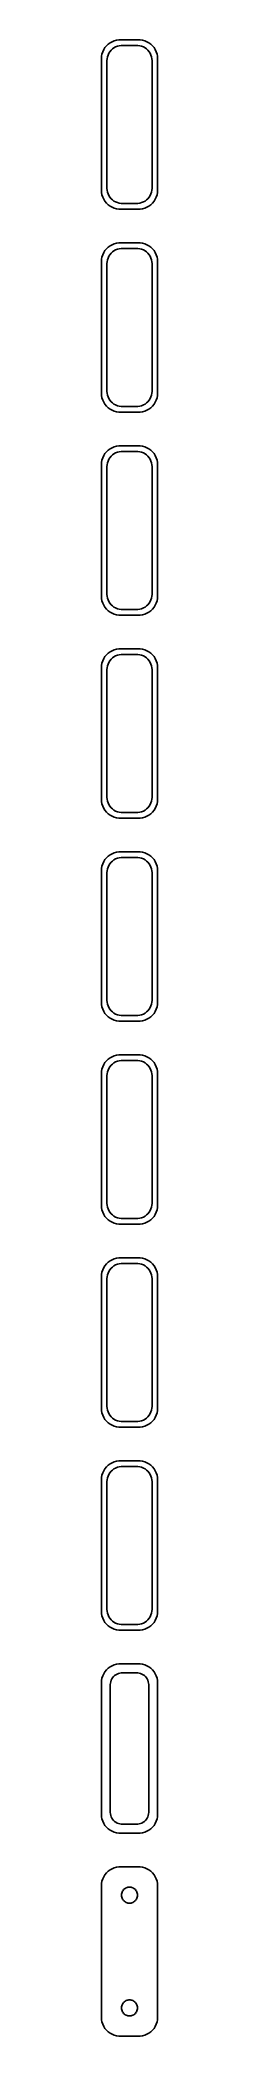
# Model space of a CAD drawing. Header units: metres. Extents: x -8 to 8, y 518 to 1048.
import ezdxf

# ---------------------------------------------------------------- set-up
doc = ezdxf.new("R2010")
doc.units = ezdxf.units.M

msp = doc.modelspace()

# ---------------------------------------------------------------- linework, layer by layer
for p, q in [((-6.54507, 1046.44), (-6.88153, 1045.91)), ((-6.14484, 1046.92), (-6.54507, 1046.44)), ((-5.68712, 1047.35), (-6.14484, 1046.92)), ((-5.17912, 1047.72), (-5.68712, 1047.35)), ((-4.62889, 1048.02), (-5.17912, 1047.72)), ((-4.91586, 1045.74), (-4.54968, 1046.08)), ((-4.04507, 1048.26), (-4.62889, 1048.02)), ((-4.54968, 1046.08), (-4.1433, 1046.38)), ((-4.1433, 1046.38), (-3.70311, 1046.62)), ((-3.4369, 1048.41), (-4.04507, 1048.26)), ((-3.70311, 1046.62), (-3.23605, 1046.8)), ((-2.81395, 1048.49), (-3.4369, 1048.41)), ((-3.23605, 1046.8), (-2.74951, 1046.93)), ((2.81395, 1048.49), (-2.81395, 1048.49)), ((-2.74951, 1046.93), (-2.25116, 1046.99)), ((-2.25116, 1046.99), (2.25116, 1046.99)), ((2.25116, 1046.99), (2.74951, 1046.93)), ((2.74951, 1046.93), (3.23605, 1046.8)), ((3.4369, 1048.41), (2.81395, 1048.49)), ((3.23605, 1046.8), (3.70311, 1046.62)), ((4.04507, 1048.26), (3.4369, 1048.41)), ((3.70311, 1046.62), (4.1433, 1046.38)), ((4.62889, 1048.02), (4.04507, 1048.26)), ((4.1433, 1046.38), (4.54968, 1046.08)), ((4.54968, 1046.08), (4.91586, 1045.74)), ((5.17912, 1047.72), (4.62889, 1048.02)), ((5.68712, 1047.35), (5.17912, 1047.72)), ((6.14484, 1046.92), (5.68712, 1047.35)), ((6.54507, 1046.44), (6.14484, 1046.92)), ((6.88153, 1045.91), (6.54507, 1046.44)), ((-7.46057, 1044.13), (-7.5, 1043.5)), ((-7.5, 1043.5), (-7.5, 1008.5)), ((-7.34291, 1044.74), (-7.46057, 1044.13)), ((-7.14888, 1045.34), (-7.34291, 1044.74)), ((-6.88153, 1045.91), (-7.14888, 1045.34)), ((-6, 1043), (-5.96844, 1043.5)), ((-6, 1009), (-6, 1043)), ((-5.96844, 1043.5), (-5.87433, 1043.99)), ((-5.87433, 1043.99), (-5.7191, 1044.47)), ((-5.7191, 1044.47), (-5.50522, 1044.93)), ((-5.50522, 1044.93), (-5.23605, 1045.35)), ((-5.23605, 1045.35), (-4.91586, 1045.74)), ((4.91586, 1045.74), (5.23605, 1045.35)), ((5.23605, 1045.35), (5.50522, 1044.93)), ((5.50522, 1044.93), (5.7191, 1044.47)), ((5.7191, 1044.47), (5.87433, 1043.99)), ((5.87433, 1043.99), (5.96844, 1043.5)), ((5.96844, 1043.5), (6, 1043)), ((6, 1043), (6, 1009)), ((7.14888, 1045.34), (6.88153, 1045.91)), ((7.34291, 1044.74), (7.14888, 1045.34)), ((7.46057, 1044.13), (7.34291, 1044.74)), ((7.5, 1043.5), (7.46057, 1044.13)), ((7.5, 1008.5), (7.5, 1043.5)), ((-5.96844, 1008.5), (-6, 1009)), ((6, 1009), (5.96844, 1008.5)), ((-7.5, 1008.5), (-7.46057, 1007.87)), ((-7.46057, 1007.87), (-7.34291, 1007.26)), ((-7.34291, 1007.26), (-7.14888, 1006.66)), ((-7.14888, 1006.66), (-6.88153, 1006.09)), ((-6.88153, 1006.09), (-6.54507, 1005.56)), ((-6.54507, 1005.56), (-6.14484, 1005.08)), ((-6.14484, 1005.08), (-5.68712, 1004.65)), ((-5.87433, 1008.01), (-5.96844, 1008.5)), ((-5.7191, 1007.53), (-5.87433, 1008.01)), ((-5.50522, 1007.07), (-5.7191, 1007.53)), ((-5.68712, 1004.65), (-5.17912, 1004.28)), ((-5.23605, 1006.65), (-5.50522, 1007.07)), ((-4.91586, 1006.26), (-5.23605, 1006.65)), ((-5.17912, 1004.28), (-4.62889, 1003.98)), ((-4.54968, 1005.92), (-4.91586, 1006.26)), ((-4.62889, 1003.98), (-4.04507, 1003.74)), ((-4.1433, 1005.62), (-4.54968, 1005.92)), ((-3.70311, 1005.38), (-4.1433, 1005.62)), ((-4.04507, 1003.74), (-3.4369, 1003.59)), ((-3.23605, 1005.2), (-3.70311, 1005.38)), ((-3.4369, 1003.59), (-2.81395, 1003.51)), ((-2.74951, 1005.07), (-3.23605, 1005.2)), ((-2.25116, 1005.01), (-2.74951, 1005.07)), ((2.25116, 1005.01), (-2.25116, 1005.01)), ((2.74951, 1005.07), (2.25116, 1005.01)), ((3.23605, 1005.2), (2.74951, 1005.07)), ((2.81395, 1003.51), (3.4369, 1003.59)), ((3.70311, 1005.38), (3.23605, 1005.2)), ((3.4369, 1003.59), (4.04507, 1003.74)), ((4.1433, 1005.62), (3.70311, 1005.38)), ((4.04507, 1003.74), (4.62889, 1003.98)), ((4.54968, 1005.92), (4.1433, 1005.62)), ((4.91586, 1006.26), (4.54968, 1005.92)), ((4.62889, 1003.98), (5.17912, 1004.28)), ((5.23605, 1006.65), (4.91586, 1006.26)), ((5.17912, 1004.28), (5.68712, 1004.65)), ((5.50522, 1007.07), (5.23605, 1006.65)), ((5.7191, 1007.53), (5.50522, 1007.07)), ((5.68712, 1004.65), (6.14484, 1005.08)), ((5.87433, 1008.01), (5.7191, 1007.53)), ((5.96844, 1008.5), (5.87433, 1008.01)), ((6.14484, 1005.08), (6.54507, 1005.56)), ((6.54507, 1005.56), (6.88153, 1006.09)), ((6.88153, 1006.09), (7.14888, 1006.66)), ((7.14888, 1006.66), (7.34291, 1007.26)), ((7.34291, 1007.26), (7.46057, 1007.87)), ((7.46057, 1007.87), (7.5, 1008.5)), ((-2.81395, 1003.51), (2.81395, 1003.51)), ((-5.68712, 993.353), (-6.14484, 992.923)), ((-5.17912, 993.722), (-5.68712, 993.353)), ((-4.62889, 994.024), (-5.17912, 993.722)), ((-4.04507, 994.255), (-4.62889, 994.024)), ((-3.4369, 994.411), (-4.04507, 994.255)), ((-2.81395, 994.49), (-3.4369, 994.411)), ((2.81395, 994.49), (-2.81395, 994.49)), ((-2.74951, 992.929), (-2.25116, 992.992)), ((-2.25116, 992.992), (2.25116, 992.992)), ((2.25116, 992.992), (2.74951, 992.929)), ((3.4369, 994.411), (2.81395, 994.49)), ((4.04507, 994.255), (3.4369, 994.411)), ((4.62889, 994.024), (4.04507, 994.255)), ((5.17912, 993.722), (4.62889, 994.024)), ((5.68712, 993.353), (5.17912, 993.722)), ((6.14484, 992.923), (5.68712, 993.353)), ((-7.46057, 990.127), (-7.5, 989.5)), ((-7.5, 989.5), (-7.5, 954.5)), ((-7.34291, 990.743), (-7.46057, 990.127)), ((-7.14888, 991.341), (-7.34291, 990.743)), ((-6.88153, 991.909), (-7.14888, 991.341)), ((-6.54507, 992.439), (-6.88153, 991.909)), ((-6.14484, 992.923), (-6.54507, 992.439)), ((-6, 989), (-5.96844, 989.501)), ((-6, 955), (-6, 989)), ((-5.96844, 989.501), (-5.87433, 989.995)), ((-5.87433, 989.995), (-5.7191, 990.472)), ((-5.7191, 990.472), (-5.50522, 990.927)), ((-5.50522, 990.927), (-5.23605, 991.351)), ((-5.23605, 991.351), (-4.91586, 991.738)), ((-4.91586, 991.738), (-4.54968, 992.082)), ((-4.54968, 992.082), (-4.1433, 992.377)), ((-4.1433, 992.377), (-3.70311, 992.619)), ((-3.70311, 992.619), (-3.23605, 992.804)), ((-3.23605, 992.804), (-2.74951, 992.929)), ((2.74951, 992.929), (3.23605, 992.804)), ((3.23605, 992.804), (3.70311, 992.619)), ((3.70311, 992.619), (4.1433, 992.377)), ((4.1433, 992.377), (4.54968, 992.082)), ((4.54968, 992.082), (4.91586, 991.738)), ((4.91586, 991.738), (5.23605, 991.351)), ((5.23605, 991.351), (5.50522, 990.927)), ((5.50522, 990.927), (5.7191, 990.472)), ((5.7191, 990.472), (5.87433, 989.995)), ((5.87433, 989.995), (5.96844, 989.501)), ((5.96844, 989.501), (6, 989)), ((6, 989), (6, 955)), ((6.54507, 992.439), (6.14484, 992.923)), ((6.88153, 991.909), (6.54507, 992.439)), ((7.14888, 991.341), (6.88153, 991.909)), ((7.34291, 990.743), (7.14888, 991.341)), ((7.46057, 990.127), (7.34291, 990.743)), ((7.5, 989.5), (7.46057, 990.127)), ((7.5, 954.5), (7.5, 989.5)), ((-7.5, 954.5), (-7.46057, 953.873)), ((-7.46057, 953.873), (-7.34291, 953.257)), ((-7.34291, 953.257), (-7.14888, 952.659)), ((-7.14888, 952.659), (-6.88153, 952.091)), ((-6.88153, 952.091), (-6.54507, 951.561)), ((-6.54507, 951.561), (-6.14484, 951.077)), ((-6.14484, 951.077), (-5.68712, 950.647)), ((-5.96844, 954.499), (-6, 955)), ((-5.87433, 954.005), (-5.96844, 954.499)), ((-5.7191, 953.528), (-5.87433, 954.005)), ((-5.50522, 953.073), (-5.7191, 953.528)), ((-5.68712, 950.647), (-5.17912, 950.278)), ((-5.23605, 952.649), (-5.50522, 953.073)), ((-4.91586, 952.262), (-5.23605, 952.649)), ((-4.54968, 951.918), (-4.91586, 952.262)), ((-4.1433, 951.623), (-4.54968, 951.918)), ((-3.70311, 951.381), (-4.1433, 951.623)), ((-3.23605, 951.196), (-3.70311, 951.381)), ((-2.74951, 951.071), (-3.23605, 951.196)), ((-2.25116, 951.008), (-2.74951, 951.071)), ((2.25116, 951.008), (-2.25116, 951.008)), ((2.74951, 951.071), (2.25116, 951.008)), ((3.23605, 951.196), (2.74951, 951.071)), ((3.70311, 951.381), (3.23605, 951.196)), ((4.1433, 951.623), (3.70311, 951.381)), ((4.54968, 951.918), (4.1433, 951.623)), ((4.91586, 952.262), (4.54968, 951.918)), ((5.23605, 952.649), (4.91586, 952.262)), ((5.17912, 950.278), (5.68712, 950.647)), ((5.50522, 953.073), (5.23605, 952.649)), ((5.7191, 953.528), (5.50522, 953.073)), ((5.68712, 950.647), (6.14484, 951.077)), ((5.87433, 954.005), (5.7191, 953.528)), ((5.96844, 954.499), (5.87433, 954.005)), ((6, 955), (5.96844, 954.499)), ((6.14484, 951.077), (6.54507, 951.561)), ((6.54507, 951.561), (6.88153, 952.091)), ((6.88153, 952.091), (7.14888, 952.659)), ((7.14888, 952.659), (7.34291, 953.257)), ((7.34291, 953.257), (7.46057, 953.873)), ((7.46057, 953.873), (7.5, 954.5)), ((-5.17912, 950.278), (-4.62889, 949.976)), ((-4.62889, 949.976), (-4.04507, 949.745)), ((-4.04507, 949.745), (-3.4369, 949.589)), ((-3.4369, 949.589), (-2.81395, 949.51)), ((-2.81395, 949.51), (2.81395, 949.51)), ((2.81395, 949.51), (3.4369, 949.589)), ((3.4369, 949.589), (4.04507, 949.745)), ((4.04507, 949.745), (4.62889, 949.976)), ((4.62889, 949.976), (5.17912, 950.278)), ((-4.62889, 940.024), (-5.17912, 939.722)), ((-4.04507, 940.255), (-4.62889, 940.024)), ((-3.4369, 940.411), (-4.04507, 940.255)), ((-2.81395, 940.49), (-3.4369, 940.411)), ((2.81395, 940.49), (-2.81395, 940.49)), ((3.4369, 940.411), (2.81395, 940.49)), ((4.04507, 940.255), (3.4369, 940.411)), ((4.62889, 940.024), (4.04507, 940.255)), ((5.17912, 939.722), (4.62889, 940.024)), ((-7.46057, 936.127), (-7.5, 935.5)), ((-7.5, 935.5), (-7.5, 900.5)), ((-7.34291, 936.743), (-7.46057, 936.127)), ((-7.14888, 937.341), (-7.34291, 936.743)), ((-6.88153, 937.909), (-7.14888, 937.341)), ((-6.54507, 938.439), (-6.88153, 937.909)), ((-6.14484, 938.923), (-6.54507, 938.439)), ((-5.68712, 939.353), (-6.14484, 938.923)), ((-6, 935), (-5.96844, 935.501)), ((-6, 901), (-6, 935)), ((-5.96844, 935.501), (-5.87433, 935.995)), ((-5.87433, 935.995), (-5.7191, 936.472)), ((-5.7191, 936.472), (-5.50522, 936.927)), ((-5.17912, 939.722), (-5.68712, 939.353)), ((-5.50522, 936.927), (-5.23605, 937.351)), ((-5.23605, 937.351), (-4.91586, 937.738)), ((-4.91586, 937.738), (-4.54968, 938.082)), ((-4.54968, 938.082), (-4.1433, 938.377)), ((-4.1433, 938.377), (-3.70311, 938.619)), ((-3.70311, 938.619), (-3.23605, 938.804)), ((-3.23605, 938.804), (-2.74951, 938.929)), ((-2.74951, 938.929), (-2.25116, 938.992)), ((-2.25116, 938.992), (2.25116, 938.992)), ((2.25116, 938.992), (2.74951, 938.929)), ((2.74951, 938.929), (3.23605, 938.804)), ((3.23605, 938.804), (3.70311, 938.619)), ((3.70311, 938.619), (4.1433, 938.377)), ((4.1433, 938.377), (4.54968, 938.082)), ((4.54968, 938.082), (4.91586, 937.738)), ((4.91586, 937.738), (5.23605, 937.351)), ((5.68712, 939.353), (5.17912, 939.722)), ((5.23605, 937.351), (5.50522, 936.927)), ((5.50522, 936.927), (5.7191, 936.472)), ((6.14484, 938.923), (5.68712, 939.353)), ((5.7191, 936.472), (5.87433, 935.995)), ((5.87433, 935.995), (5.96844, 935.501)), ((5.96844, 935.501), (6, 935)), ((6, 935), (6, 901)), ((6.54507, 938.439), (6.14484, 938.923)), ((6.88153, 937.909), (6.54507, 938.439)), ((7.14888, 937.341), (6.88153, 937.909)), ((7.34291, 936.743), (7.14888, 937.341)), ((7.46057, 936.127), (7.34291, 936.743)), ((7.5, 935.5), (7.46057, 936.127)), ((7.5, 900.5), (7.5, 935.5)), ((-7.5, 900.5), (-7.46057, 899.873)), ((-7.46057, 899.873), (-7.34291, 899.257)), ((-7.34291, 899.257), (-7.14888, 898.659)), ((-7.14888, 898.659), (-6.88153, 898.091)), ((-6.88153, 898.091), (-6.54507, 897.561)), ((-6.54507, 897.561), (-6.14484, 897.077)), ((-5.96844, 900.499), (-6, 901)), ((-5.87433, 900.005), (-5.96844, 900.499)), ((-5.7191, 899.528), (-5.87433, 900.005)), ((-5.50522, 899.073), (-5.7191, 899.528)), ((-5.23605, 898.649), (-5.50522, 899.073)), ((-4.91586, 898.262), (-5.23605, 898.649)), ((-4.54968, 897.918), (-4.91586, 898.262)), ((-4.1433, 897.623), (-4.54968, 897.918)), ((-3.70311, 897.381), (-4.1433, 897.623)), ((-3.23605, 897.196), (-3.70311, 897.381)), ((3.70311, 897.381), (3.23605, 897.196)), ((4.1433, 897.623), (3.70311, 897.381)), ((4.54968, 897.918), (4.1433, 897.623)), ((4.91586, 898.262), (4.54968, 897.918)), ((5.23605, 898.649), (4.91586, 898.262)), ((5.50522, 899.073), (5.23605, 898.649)), ((5.7191, 899.528), (5.50522, 899.073)), ((5.87433, 900.005), (5.7191, 899.528)), ((5.96844, 900.499), (5.87433, 900.005)), ((6, 901), (5.96844, 900.499)), ((6.14484, 897.077), (6.54507, 897.561)), ((6.54507, 897.561), (6.88153, 898.091)), ((6.88153, 898.091), (7.14888, 898.659)), ((7.14888, 898.659), (7.34291, 899.257)), ((7.34291, 899.257), (7.46057, 899.873)), ((7.46057, 899.873), (7.5, 900.5)), ((-6.14484, 897.077), (-5.68712, 896.647)), ((-5.68712, 896.647), (-5.17912, 896.278)), ((-5.17912, 896.278), (-4.62889, 895.976)), ((-4.62889, 895.976), (-4.04507, 895.745)), ((-4.04507, 895.745), (-3.4369, 895.589)), ((-3.4369, 895.589), (-2.81395, 895.51)), ((-2.74951, 897.071), (-3.23605, 897.196)), ((-2.81395, 895.51), (2.81395, 895.51)), ((-2.25116, 897.008), (-2.74951, 897.071)), ((2.25116, 897.008), (-2.25116, 897.008)), ((2.74951, 897.071), (2.25116, 897.008)), ((3.23605, 897.196), (2.74951, 897.071)), ((2.81395, 895.51), (3.4369, 895.589)), ((3.4369, 895.589), (4.04507, 895.745)), ((4.04507, 895.745), (4.62889, 895.976)), ((4.62889, 895.976), (5.17912, 896.278)), ((5.17912, 896.278), (5.68712, 896.647)), ((5.68712, 896.647), (6.14484, 897.077)), ((-7.46057, 882.127), (-7.5, 881.5)), ((-7.5, 881.5), (-7.5, 846.5)), ((-7.34291, 882.743), (-7.46057, 882.127)), ((-7.14888, 883.341), (-7.34291, 882.743)), ((-6.88153, 883.909), (-7.14888, 883.341)), ((-6.54507, 884.439), (-6.88153, 883.909)), ((-6.14484, 884.923), (-6.54507, 884.439)), ((-5.68712, 885.353), (-6.14484, 884.923)), ((-6, 881), (-5.96844, 881.501)), ((-5.96844, 881.501), (-5.87433, 881.995)), ((-5.87433, 881.995), (-5.7191, 882.472)), ((-5.7191, 882.472), (-5.50522, 882.927)), ((-5.17912, 885.722), (-5.68712, 885.353)), ((-5.50522, 882.927), (-5.23605, 883.351)), ((-5.23605, 883.351), (-4.91586, 883.738)), ((-4.62889, 886.024), (-5.17912, 885.722)), ((-4.91586, 883.738), (-4.54968, 884.082)), ((-4.04507, 886.255), (-4.62889, 886.024)), ((-4.54968, 884.082), (-4.1433, 884.377)), ((-4.1433, 884.377), (-3.70311, 884.619)), ((-3.4369, 886.411), (-4.04507, 886.255)), ((-3.70311, 884.619), (-3.23605, 884.804)), ((-2.81395, 886.49), (-3.4369, 886.411)), ((-3.23605, 884.804), (-2.74951, 884.929)), ((2.81395, 886.49), (-2.81395, 886.49)), ((-2.74951, 884.929), (-2.25116, 884.992)), ((-2.25116, 884.992), (2.25116, 884.992)), ((2.25116, 884.992), (2.74951, 884.929)), ((2.74951, 884.929), (3.23605, 884.804)), ((3.4369, 886.411), (2.81395, 886.49)), ((3.23605, 884.804), (3.70311, 884.619)), ((4.04507, 886.255), (3.4369, 886.411)), ((3.70311, 884.619), (4.1433, 884.377)), ((4.62889, 886.024), (4.04507, 886.255)), ((4.1433, 884.377), (4.54968, 884.082)), ((4.54968, 884.082), (4.91586, 883.738)), ((5.17912, 885.722), (4.62889, 886.024)), ((4.91586, 883.738), (5.23605, 883.351)), ((5.68712, 885.353), (5.17912, 885.722)), ((5.23605, 883.351), (5.50522, 882.927)), ((5.50522, 882.927), (5.7191, 882.472)), ((6.14484, 884.923), (5.68712, 885.353)), ((5.7191, 882.472), (5.87433, 881.995)), ((5.87433, 881.995), (5.96844, 881.501)), ((5.96844, 881.501), (6, 881)), ((6.54507, 884.439), (6.14484, 884.923)), ((6.88153, 883.909), (6.54507, 884.439)), ((7.14888, 883.341), (6.88153, 883.909)), ((7.34291, 882.743), (7.14888, 883.341)), ((7.46057, 882.127), (7.34291, 882.743)), ((7.5, 881.5), (7.46057, 882.127)), ((7.5, 846.5), (7.5, 881.5)), ((-6, 847), (-6, 881)), ((6, 881), (6, 847)), ((-7.5, 846.5), (-7.46057, 845.873)), ((-7.46057, 845.873), (-7.34291, 845.257)), ((-7.34291, 845.257), (-7.14888, 844.659)), ((-7.14888, 844.659), (-6.88153, 844.091)), ((-5.96844, 846.499), (-6, 847)), ((-5.87433, 846.005), (-5.96844, 846.499)), ((-5.7191, 845.528), (-5.87433, 846.005)), ((-5.50522, 845.073), (-5.7191, 845.528)), ((-5.23605, 844.649), (-5.50522, 845.073)), ((-4.91586, 844.262), (-5.23605, 844.649)), ((-4.54968, 843.918), (-4.91586, 844.262)), ((4.91586, 844.262), (4.54968, 843.918)), ((5.23605, 844.649), (4.91586, 844.262)), ((5.50522, 845.073), (5.23605, 844.649)), ((5.7191, 845.528), (5.50522, 845.073)), ((5.87433, 846.005), (5.7191, 845.528)), ((5.96844, 846.499), (5.87433, 846.005)), ((6, 847), (5.96844, 846.499)), ((6.88153, 844.091), (7.14888, 844.659)), ((7.14888, 844.659), (7.34291, 845.257)), ((7.34291, 845.257), (7.46057, 845.873)), ((7.46057, 845.873), (7.5, 846.5)), ((-6.88153, 844.091), (-6.54507, 843.561)), ((-6.54507, 843.561), (-6.14484, 843.077)), ((-6.14484, 843.077), (-5.68712, 842.647)), ((-5.68712, 842.647), (-5.17912, 842.278)), ((-5.17912, 842.278), (-4.62889, 841.976)), ((-4.62889, 841.976), (-4.04507, 841.745)), ((-4.1433, 843.623), (-4.54968, 843.918)), ((-3.70311, 843.381), (-4.1433, 843.623)), ((-4.04507, 841.745), (-3.4369, 841.589)), ((-3.23605, 843.196), (-3.70311, 843.381)), ((-3.4369, 841.589), (-2.81395, 841.51)), ((-2.74951, 843.071), (-3.23605, 843.196)), ((-2.81395, 841.51), (2.81395, 841.51)), ((-2.25116, 843.008), (-2.74951, 843.071)), ((2.25116, 843.008), (-2.25116, 843.008)), ((2.74951, 843.071), (2.25116, 843.008)), ((3.23605, 843.196), (2.74951, 843.071)), ((2.81395, 841.51), (3.4369, 841.589)), ((3.70311, 843.381), (3.23605, 843.196)), ((3.4369, 841.589), (4.04507, 841.745)), ((4.1433, 843.623), (3.70311, 843.381)), ((4.04507, 841.745), (4.62889, 841.976)), ((4.54968, 843.918), (4.1433, 843.623)), ((4.62889, 841.976), (5.17912, 842.278)), ((5.17912, 842.278), (5.68712, 842.647)), ((5.68712, 842.647), (6.14484, 843.077)), ((6.14484, 843.077), (6.54507, 843.561)), ((6.54507, 843.561), (6.88153, 844.091)), ((-7.34291, 828.743), (-7.46057, 828.127)), ((-7.14888, 829.341), (-7.34291, 828.743)), ((-6.88153, 829.909), (-7.14888, 829.341)), ((-6.54507, 830.439), (-6.88153, 829.909)), ((-6.14484, 830.923), (-6.54507, 830.439)), ((-5.68712, 831.353), (-6.14484, 830.923)), ((-5.87433, 827.995), (-5.7191, 828.472)), ((-5.7191, 828.472), (-5.50522, 828.927)), ((-5.17912, 831.722), (-5.68712, 831.353)), ((-5.50522, 828.927), (-5.23605, 829.351)), ((-5.23605, 829.351), (-4.91586, 829.738)), ((-4.62889, 832.024), (-5.17912, 831.722)), ((-4.91586, 829.738), (-4.54968, 830.082)), ((-4.04507, 832.255), (-4.62889, 832.024)), ((-4.54968, 830.082), (-4.1433, 830.377)), ((-4.1433, 830.377), (-3.70311, 830.619)), ((-3.4369, 832.411), (-4.04507, 832.255)), ((-3.70311, 830.619), (-3.23605, 830.804)), ((-2.81395, 832.49), (-3.4369, 832.411)), ((-3.23605, 830.804), (-2.74951, 830.929)), ((2.81395, 832.49), (-2.81395, 832.49)), ((-2.74951, 830.929), (-2.25116, 830.992)), ((-2.25116, 830.992), (2.25116, 830.992)), ((2.25116, 830.992), (2.74951, 830.929)), ((2.74951, 830.929), (3.23605, 830.804)), ((3.4369, 832.411), (2.81395, 832.49)), ((3.23605, 830.804), (3.70311, 830.619)), ((4.04507, 832.255), (3.4369, 832.411)), ((3.70311, 830.619), (4.1433, 830.377)), ((4.62889, 832.024), (4.04507, 832.255)), ((4.1433, 830.377), (4.54968, 830.082)), ((4.54968, 830.082), (4.91586, 829.738)), ((5.17912, 831.722), (4.62889, 832.024)), ((4.91586, 829.738), (5.23605, 829.351)), ((5.68712, 831.353), (5.17912, 831.722)), ((5.23605, 829.351), (5.50522, 828.927)), ((5.50522, 828.927), (5.7191, 828.472)), ((6.14484, 830.923), (5.68712, 831.353)), ((5.7191, 828.472), (5.87433, 827.995)), ((6.54507, 830.439), (6.14484, 830.923)), ((6.88153, 829.909), (6.54507, 830.439)), ((7.14888, 829.341), (6.88153, 829.909)), ((7.34291, 828.743), (7.14888, 829.341)), ((7.46057, 828.127), (7.34291, 828.743)), ((-7.46057, 828.127), (-7.5, 827.5)), ((-7.5, 827.5), (-7.5, 792.5)), ((-6, 827), (-5.96844, 827.501)), ((-6, 793), (-6, 827)), ((-5.96844, 827.501), (-5.87433, 827.995)), ((5.87433, 827.995), (5.96844, 827.501)), ((5.96844, 827.501), (6, 827)), ((6, 827), (6, 793)), ((7.5, 827.5), (7.46057, 828.127)), ((7.5, 792.5), (7.5, 827.5)), ((-7.5, 792.5), (-7.46057, 791.873)), ((-7.46057, 791.873), (-7.34291, 791.257)), ((-7.34291, 791.257), (-7.14888, 790.659)), ((-5.96844, 792.499), (-6, 793)), ((-5.87433, 792.005), (-5.96844, 792.499)), ((-5.7191, 791.528), (-5.87433, 792.005)), ((-5.50522, 791.073), (-5.7191, 791.528)), ((5.7191, 791.528), (5.50522, 791.073)), ((5.87433, 792.005), (5.7191, 791.528)), ((5.96844, 792.499), (5.87433, 792.005)), ((6, 793), (5.96844, 792.499)), ((7.14888, 790.659), (7.34291, 791.257)), ((7.34291, 791.257), (7.46057, 791.873)), ((7.46057, 791.873), (7.5, 792.5)), ((-7.14888, 790.659), (-6.88153, 790.091)), ((-6.88153, 790.091), (-6.54507, 789.561)), ((-6.54507, 789.561), (-6.14484, 789.077)), ((-6.14484, 789.077), (-5.68712, 788.647)), ((-5.68712, 788.647), (-5.17912, 788.278)), ((-5.23605, 790.649), (-5.50522, 791.073)), ((-4.91586, 790.262), (-5.23605, 790.649)), ((-5.17912, 788.278), (-4.62889, 787.976)), ((-4.54968, 789.918), (-4.91586, 790.262)), ((-4.62889, 787.976), (-4.04507, 787.745)), ((-4.1433, 789.623), (-4.54968, 789.918)), ((-3.70311, 789.381), (-4.1433, 789.623)), ((-4.04507, 787.745), (-3.4369, 787.589)), ((-3.23605, 789.196), (-3.70311, 789.381)), ((-3.4369, 787.589), (-2.81395, 787.51)), ((-2.74951, 789.071), (-3.23605, 789.196)), ((-2.81395, 787.51), (2.81395, 787.51)), ((-2.25116, 789.008), (-2.74951, 789.071)), ((2.25116, 789.008), (-2.25116, 789.008)), ((2.74951, 789.071), (2.25116, 789.008)), ((3.23605, 789.196), (2.74951, 789.071)), ((2.81395, 787.51), (3.4369, 787.589)), ((3.70311, 789.381), (3.23605, 789.196)), ((3.4369, 787.589), (4.04507, 787.745)), ((4.1433, 789.623), (3.70311, 789.381)), ((4.04507, 787.745), (4.62889, 787.976)), ((4.54968, 789.918), (4.1433, 789.623)), ((4.91586, 790.262), (4.54968, 789.918)), ((4.62889, 787.976), (5.17912, 788.278)), ((5.23605, 790.649), (4.91586, 790.262)), ((5.17912, 788.278), (5.68712, 788.647)), ((5.50522, 791.073), (5.23605, 790.649)), ((5.68712, 788.647), (6.14484, 789.077)), ((6.14484, 789.077), (6.54507, 789.561)), ((6.54507, 789.561), (6.88153, 790.091)), ((6.88153, 790.091), (7.14888, 790.659)), ((-7.14888, 775.341), (-7.34291, 774.743)), ((-6.88153, 775.909), (-7.14888, 775.341)), ((-6.54507, 776.439), (-6.88153, 775.909)), ((-6.14484, 776.923), (-6.54507, 776.439)), ((-5.68712, 777.353), (-6.14484, 776.923)), ((-5.17912, 777.722), (-5.68712, 777.353)), ((-5.50522, 774.927), (-5.23605, 775.351)), ((-5.23605, 775.351), (-4.91586, 775.738)), ((-4.62889, 778.024), (-5.17912, 777.722)), ((-4.91586, 775.738), (-4.54968, 776.082)), ((-4.04507, 778.255), (-4.62889, 778.024)), ((-4.54968, 776.082), (-4.1433, 776.377)), ((-4.1433, 776.377), (-3.70311, 776.619)), ((-3.4369, 778.411), (-4.04507, 778.255)), ((-3.70311, 776.619), (-3.23605, 776.804)), ((-2.81395, 778.49), (-3.4369, 778.411)), ((-3.23605, 776.804), (-2.74951, 776.929)), ((2.81395, 778.49), (-2.81395, 778.49)), ((-2.74951, 776.929), (-2.25116, 776.992)), ((-2.25116, 776.992), (2.25116, 776.992)), ((2.25116, 776.992), (2.74951, 776.929)), ((2.74951, 776.929), (3.23605, 776.804)), ((3.4369, 778.411), (2.81395, 778.49)), ((3.23605, 776.804), (3.70311, 776.619)), ((4.04507, 778.255), (3.4369, 778.411)), ((3.70311, 776.619), (4.1433, 776.377)), ((4.62889, 778.024), (4.04507, 778.255)), ((4.1433, 776.377), (4.54968, 776.082)), ((4.54968, 776.082), (4.91586, 775.738)), ((5.17912, 777.722), (4.62889, 778.024)), ((4.91586, 775.738), (5.23605, 775.351)), ((5.68712, 777.353), (5.17912, 777.722)), ((5.23605, 775.351), (5.50522, 774.927)), ((6.14484, 776.923), (5.68712, 777.353)), ((6.54507, 776.439), (6.14484, 776.923)), ((6.88153, 775.909), (6.54507, 776.439)), ((7.14888, 775.341), (6.88153, 775.909)), ((7.34291, 774.743), (7.14888, 775.341)), ((-7.46057, 774.127), (-7.5, 773.5)), ((-7.5, 773.5), (-7.5, 738.5)), ((-7.34291, 774.743), (-7.46057, 774.127)), ((-6, 773), (-5.96844, 773.501)), ((-6, 739), (-6, 773)), ((-5.96844, 773.501), (-5.87433, 773.995)), ((-5.87433, 773.995), (-5.7191, 774.472)), ((-5.7191, 774.472), (-5.50522, 774.927)), ((5.50522, 774.927), (5.7191, 774.472)), ((5.7191, 774.472), (5.87433, 773.995)), ((5.87433, 773.995), (5.96844, 773.501)), ((5.96844, 773.501), (6, 773)), ((6, 773), (6, 739)), ((7.46057, 774.127), (7.34291, 774.743)), ((7.5, 773.5), (7.46057, 774.127)), ((7.5, 738.5), (7.5, 773.5)), ((-7.5, 738.5), (-7.46057, 737.873)), ((-5.96844, 738.499), (-6, 739)), ((-5.87433, 738.005), (-5.96844, 738.499)), ((5.96844, 738.499), (5.87433, 738.005)), ((6, 739), (5.96844, 738.499)), ((7.46057, 737.873), (7.5, 738.5)), ((-7.46057, 737.873), (-7.34291, 737.257)), ((-7.34291, 737.257), (-7.14888, 736.659)), ((-7.14888, 736.659), (-6.88153, 736.091)), ((-6.88153, 736.091), (-6.54507, 735.561)), ((-6.54507, 735.561), (-6.14484, 735.077)), ((-6.14484, 735.077), (-5.68712, 734.647)), ((-5.7191, 737.528), (-5.87433, 738.005)), ((-5.50522, 737.073), (-5.7191, 737.528)), ((-5.68712, 734.647), (-5.17912, 734.278)), ((-5.23605, 736.649), (-5.50522, 737.073)), ((-4.91586, 736.262), (-5.23605, 736.649)), ((-5.17912, 734.278), (-4.62889, 733.976)), ((-4.54968, 735.918), (-4.91586, 736.262)), ((-4.62889, 733.976), (-4.04507, 733.745)), ((-4.1433, 735.623), (-4.54968, 735.918)), ((-3.70311, 735.381), (-4.1433, 735.623)), ((-4.04507, 733.745), (-3.4369, 733.589)), ((-3.23605, 735.196), (-3.70311, 735.381)), ((-3.4369, 733.589), (-2.81395, 733.51)), ((-2.74951, 735.071), (-3.23605, 735.196)), ((-2.81395, 733.51), (2.81395, 733.51)), ((-2.25116, 735.008), (-2.74951, 735.071)), ((2.25116, 735.008), (-2.25116, 735.008)), ((2.74951, 735.071), (2.25116, 735.008)), ((3.23605, 735.196), (2.74951, 735.071)), ((2.81395, 733.51), (3.4369, 733.589)), ((3.70311, 735.381), (3.23605, 735.196)), ((3.4369, 733.589), (4.04507, 733.745)), ((4.1433, 735.623), (3.70311, 735.381)), ((4.04507, 733.745), (4.62889, 733.976)), ((4.54968, 735.918), (4.1433, 735.623)), ((4.91586, 736.262), (4.54968, 735.918)), ((4.62889, 733.976), (5.17912, 734.278)), ((5.23605, 736.649), (4.91586, 736.262)), ((5.17912, 734.278), (5.68712, 734.647)), ((5.50522, 737.073), (5.23605, 736.649)), ((5.7191, 737.528), (5.50522, 737.073)), ((5.68712, 734.647), (6.14484, 735.077)), ((5.87433, 738.005), (5.7191, 737.528)), ((6.14484, 735.077), (6.54507, 735.561)), ((6.54507, 735.561), (6.88153, 736.091)), ((6.88153, 736.091), (7.14888, 736.659)), ((7.14888, 736.659), (7.34291, 737.257)), ((7.34291, 737.257), (7.46057, 737.873)), ((-6.54507, 722.439), (-6.88153, 721.909)), ((-6.14484, 722.923), (-6.54507, 722.439)), ((-5.68712, 723.353), (-6.14484, 722.923)), ((-5.17912, 723.722), (-5.68712, 723.353)), ((-4.62889, 724.024), (-5.17912, 723.722)), ((-4.04507, 724.255), (-4.62889, 724.024)), ((-4.54968, 722.082), (-4.1433, 722.377)), ((-4.1433, 722.377), (-3.70311, 722.619)), ((-3.4369, 724.411), (-4.04507, 724.255)), ((-3.70311, 722.619), (-3.23605, 722.804)), ((-2.81395, 724.49), (-3.4369, 724.411)), ((-3.23605, 722.804), (-2.74951, 722.929)), ((2.81395, 724.49), (-2.81395, 724.49)), ((-2.74951, 722.929), (-2.25116, 722.992)), ((-2.25116, 722.992), (2.25116, 722.992)), ((2.25116, 722.992), (2.74951, 722.929)), ((2.74951, 722.929), (3.23605, 722.804)), ((3.4369, 724.411), (2.81395, 724.49)), ((3.23605, 722.804), (3.70311, 722.619)), ((4.04507, 724.255), (3.4369, 724.411)), ((3.70311, 722.619), (4.1433, 722.377)), ((4.62889, 724.024), (4.04507, 724.255)), ((4.1433, 722.377), (4.54968, 722.082)), ((5.17912, 723.722), (4.62889, 724.024)), ((5.68712, 723.353), (5.17912, 723.722)), ((6.14484, 722.923), (5.68712, 723.353)), ((6.54507, 722.439), (6.14484, 722.923)), ((6.88153, 721.909), (6.54507, 722.439)), ((-7.46057, 720.127), (-7.5, 719.5)), ((-7.5, 719.5), (-7.5, 684.5)), ((-7.34291, 720.743), (-7.46057, 720.127)), ((-7.14888, 721.341), (-7.34291, 720.743)), ((-6.88153, 721.909), (-7.14888, 721.341)), ((-6, 719), (-5.96844, 719.501)), ((-6, 685), (-6, 719)), ((-5.96844, 719.501), (-5.87433, 719.995)), ((-5.87433, 719.995), (-5.7191, 720.472)), ((-5.7191, 720.472), (-5.50522, 720.927)), ((-5.50522, 720.927), (-5.23605, 721.351)), ((-5.23605, 721.351), (-4.91586, 721.738)), ((-4.91586, 721.738), (-4.54968, 722.082)), ((4.54968, 722.082), (4.91586, 721.738)), ((4.91586, 721.738), (5.23605, 721.351)), ((5.23605, 721.351), (5.50522, 720.927)), ((5.50522, 720.927), (5.7191, 720.472)), ((5.7191, 720.472), (5.87433, 719.995)), ((5.87433, 719.995), (5.96844, 719.501)), ((5.96844, 719.501), (6, 719)), ((6, 719), (6, 685)), ((7.14888, 721.341), (6.88153, 721.909)), ((7.34291, 720.743), (7.14888, 721.341)), ((7.46057, 720.127), (7.34291, 720.743)), ((7.5, 719.5), (7.46057, 720.127)), ((7.5, 684.5), (7.5, 719.5)), ((-5.96844, 684.499), (-6, 685)), ((6, 685), (5.96844, 684.499)), ((-7.5, 684.5), (-7.46057, 683.873)), ((-7.46057, 683.873), (-7.34291, 683.257)), ((-7.34291, 683.257), (-7.14888, 682.659)), ((-7.14888, 682.659), (-6.88153, 682.091)), ((-6.88153, 682.091), (-6.54507, 681.561)), ((-6.54507, 681.561), (-6.14484, 681.077)), ((-6.14484, 681.077), (-5.68712, 680.647)), ((-5.87433, 684.005), (-5.96844, 684.499)), ((-5.7191, 683.528), (-5.87433, 684.005)), ((-5.50522, 683.073), (-5.7191, 683.528)), ((-5.68712, 680.647), (-5.17912, 680.278)), ((-5.23605, 682.649), (-5.50522, 683.073)), ((-4.91586, 682.262), (-5.23605, 682.649)), ((-5.17912, 680.278), (-4.62889, 679.976)), ((-4.54968, 681.918), (-4.91586, 682.262)), ((-4.62889, 679.976), (-4.04507, 679.745)), ((-4.1433, 681.623), (-4.54968, 681.918)), ((-3.70311, 681.381), (-4.1433, 681.623)), ((-4.04507, 679.745), (-3.4369, 679.589)), ((-3.23605, 681.196), (-3.70311, 681.381)), ((-2.74951, 681.071), (-3.23605, 681.196)), ((-2.25116, 681.008), (-2.74951, 681.071)), ((2.25116, 681.008), (-2.25116, 681.008)), ((2.74951, 681.071), (2.25116, 681.008)), ((3.23605, 681.196), (2.74951, 681.071)), ((3.70311, 681.381), (3.23605, 681.196)), ((3.4369, 679.589), (4.04507, 679.745)), ((4.1433, 681.623), (3.70311, 681.381)), ((4.04507, 679.745), (4.62889, 679.976)), ((4.54968, 681.918), (4.1433, 681.623)), ((4.91586, 682.262), (4.54968, 681.918)), ((4.62889, 679.976), (5.17912, 680.278)), ((5.23605, 682.649), (4.91586, 682.262)), ((5.17912, 680.278), (5.68712, 680.647)), ((5.50522, 683.073), (5.23605, 682.649)), ((5.7191, 683.528), (5.50522, 683.073)), ((5.68712, 680.647), (6.14484, 681.077)), ((5.87433, 684.005), (5.7191, 683.528)), ((5.96844, 684.499), (5.87433, 684.005)), ((6.14484, 681.077), (6.54507, 681.561)), ((6.54507, 681.561), (6.88153, 682.091)), ((6.88153, 682.091), (7.14888, 682.659)), ((7.14888, 682.659), (7.34291, 683.257)), ((7.34291, 683.257), (7.46057, 683.873)), ((7.46057, 683.873), (7.5, 684.5)), ((-3.4369, 679.589), (-2.81395, 679.51)), ((-2.81395, 679.51), (2.81395, 679.51)), ((2.81395, 679.51), (3.4369, 679.589)), ((-5.68712, 669.353), (-6.14484, 668.923)), ((-5.17912, 669.722), (-5.68712, 669.353)), ((-4.62889, 670.024), (-5.17912, 669.722)), ((-4.04507, 670.255), (-4.62889, 670.024)), ((-3.4369, 670.411), (-4.04507, 670.255)), ((-2.81395, 670.49), (-3.4369, 670.411)), ((2.81395, 670.49), (-2.81395, 670.49)), ((3.4369, 670.411), (2.81395, 670.49)), ((4.04507, 670.255), (3.4369, 670.411)), ((4.62889, 670.024), (4.04507, 670.255)), ((5.17912, 669.722), (4.62889, 670.024)), ((5.68712, 669.353), (5.17912, 669.722)), ((6.14484, 668.923), (5.68712, 669.353)), ((-7.46057, 666.127), (-7.5, 665.5)), ((-7.5, 665.5), (-7.5, 630.5)), ((-7.34291, 666.743), (-7.46057, 666.127)), ((-7.14888, 667.341), (-7.34291, 666.743)), ((-6.88153, 667.909), (-7.14888, 667.341)), ((-6.54507, 668.439), (-6.88153, 667.909)), ((-6.14484, 668.923), (-6.54507, 668.439)), ((-6, 665), (-5.96844, 665.501)), ((-6, 631), (-6, 665)), ((-5.96844, 665.501), (-5.87433, 665.995)), ((-5.87433, 665.995), (-5.7191, 666.472)), ((-5.7191, 666.472), (-5.50522, 666.927)), ((-5.50522, 666.927), (-5.23605, 667.351)), ((-5.23605, 667.351), (-4.91586, 667.738)), ((-4.91586, 667.738), (-4.54968, 668.082)), ((-4.54968, 668.082), (-4.1433, 668.377)), ((-4.1433, 668.377), (-3.70311, 668.619)), ((-3.70311, 668.619), (-3.23605, 668.804)), ((-3.23605, 668.804), (-2.74951, 668.929)), ((-2.74951, 668.929), (-2.25116, 668.992)), ((-2.25116, 668.992), (2.25116, 668.992)), ((2.25116, 668.992), (2.74951, 668.929)), ((2.74951, 668.929), (3.23605, 668.804)), ((3.23605, 668.804), (3.70311, 668.619)), ((3.70311, 668.619), (4.1433, 668.377)), ((4.1433, 668.377), (4.54968, 668.082)), ((4.54968, 668.082), (4.91586, 667.738)), ((4.91586, 667.738), (5.23605, 667.351)), ((5.23605, 667.351), (5.50522, 666.927)), ((5.50522, 666.927), (5.7191, 666.472)), ((5.7191, 666.472), (5.87433, 665.995)), ((5.87433, 665.995), (5.96844, 665.501)), ((5.96844, 665.501), (6, 665)), ((6, 665), (6, 631)), ((6.54507, 668.439), (6.14484, 668.923)), ((6.88153, 667.909), (6.54507, 668.439)), ((7.14888, 667.341), (6.88153, 667.909)), ((7.34291, 666.743), (7.14888, 667.341)), ((7.46057, 666.127), (7.34291, 666.743)), ((7.5, 665.5), (7.46057, 666.127)), ((7.5, 630.5), (7.5, 665.5)), ((-7.5, 630.5), (-7.46057, 629.873)), ((-7.46057, 629.873), (-7.34291, 629.257)), ((-7.34291, 629.257), (-7.14888, 628.659)), ((-7.14888, 628.659), (-6.88153, 628.091)), ((-6.88153, 628.091), (-6.54507, 627.561)), ((-6.54507, 627.561), (-6.14484, 627.077)), ((-6.14484, 627.077), (-5.68712, 626.647)), ((-5.96844, 630.499), (-6, 631)), ((-5.87433, 630.005), (-5.96844, 630.499)), ((-5.7191, 629.528), (-5.87433, 630.005)), ((-5.50522, 629.073), (-5.7191, 629.528)), ((-5.68712, 626.647), (-5.17912, 626.278)), ((-5.23605, 628.649), (-5.50522, 629.073)), ((-4.91586, 628.262), (-5.23605, 628.649)), ((-4.54968, 627.918), (-4.91586, 628.262)), ((-4.1433, 627.623), (-4.54968, 627.918)), ((-3.70311, 627.381), (-4.1433, 627.623)), ((-3.23605, 627.196), (-3.70311, 627.381)), ((-2.74951, 627.071), (-3.23605, 627.196)), ((-2.25116, 627.008), (-2.74951, 627.071)), ((2.25116, 627.008), (-2.25116, 627.008)), ((2.74951, 627.071), (2.25116, 627.008)), ((3.23605, 627.196), (2.74951, 627.071)), ((3.70311, 627.381), (3.23605, 627.196)), ((4.1433, 627.623), (3.70311, 627.381)), ((4.54968, 627.918), (4.1433, 627.623)), ((4.91586, 628.262), (4.54968, 627.918)), ((5.23605, 628.649), (4.91586, 628.262)), ((5.17912, 626.278), (5.68712, 626.647)), ((5.50522, 629.073), (5.23605, 628.649)), ((5.7191, 629.528), (5.50522, 629.073)), ((5.68712, 626.647), (6.14484, 627.077)), ((5.87433, 630.005), (5.7191, 629.528)), ((5.96844, 630.499), (5.87433, 630.005)), ((6, 631), (5.96844, 630.499)), ((6.14484, 627.077), (6.54507, 627.561)), ((6.54507, 627.561), (6.88153, 628.091)), ((6.88153, 628.091), (7.14888, 628.659)), ((7.14888, 628.659), (7.34291, 629.257)), ((7.34291, 629.257), (7.46057, 629.873)), ((7.46057, 629.873), (7.5, 630.5)), ((-5.17912, 626.278), (-4.62889, 625.976)), ((-4.62889, 625.976), (-4.04507, 625.745)), ((-4.04507, 625.745), (-3.4369, 625.589)), ((-3.4369, 625.589), (-2.81395, 625.51)), ((-2.81395, 625.51), (2.81395, 625.51)), ((2.81395, 625.51), (3.4369, 625.589)), ((3.4369, 625.589), (4.04507, 625.745)), ((4.04507, 625.745), (4.62889, 625.976)), ((4.62889, 625.976), (5.17912, 626.278)), ((-4.62889, 616.024), (-5.17912, 615.722)), ((-4.04507, 616.255), (-4.62889, 616.024)), ((-3.4369, 616.411), (-4.04507, 616.255)), ((-2.81395, 616.49), (-3.4369, 616.411)), ((2.81395, 616.49), (-2.81395, 616.49)), ((3.4369, 616.411), (2.81395, 616.49)), ((4.04507, 616.255), (3.4369, 616.411)), ((4.62889, 616.024), (4.04507, 616.255)), ((5.17912, 615.722), (4.62889, 616.024)), ((-7.46057, 612.127), (-7.5, 611.5)), ((-7.5, 611.5), (-7.5, 576.5)), ((-7.34291, 612.743), (-7.46057, 612.127)), ((-7.14888, 613.341), (-7.34291, 612.743)), ((-6.88153, 613.909), (-7.14888, 613.341)), ((-6.54507, 614.439), (-6.88153, 613.909)), ((-6.14484, 614.923), (-6.54507, 614.439)), ((-5.68712, 615.353), (-6.14484, 614.923)), ((-5.17912, 615.722), (-5.68712, 615.353)), ((-5.11292, 611), (-5.08836, 611.39)), ((-5.11292, 577), (-5.11292, 611)), ((-5.08836, 611.39), (-5.01512, 611.774)), ((-5.01512, 611.774), (-4.89432, 612.146)), ((-4.89432, 612.146), (-4.72786, 612.5)), ((-4.72786, 612.5), (-4.5184, 612.83)), ((-4.5184, 612.83), (-4.26921, 613.131)), ((-4.26921, 613.131), (-3.98424, 613.399)), ((-3.98424, 613.399), (-3.66798, 613.628)), ((-3.66798, 613.628), (-3.32541, 613.817)), ((-3.32541, 613.817), (-2.96194, 613.961)), ((-2.96194, 613.961), (-2.5833, 614.058)), ((-2.5833, 614.058), (-2.19545, 614.107)), ((-2.19545, 614.107), (2.19545, 614.107)), ((2.19545, 614.107), (2.5833, 614.058)), ((2.5833, 614.058), (2.96194, 613.961)), ((2.96194, 613.961), (3.32541, 613.817)), ((3.32541, 613.817), (3.66798, 613.628)), ((3.66798, 613.628), (3.98424, 613.399)), ((3.98424, 613.399), (4.26921, 613.131)), ((4.26921, 613.131), (4.5184, 612.83)), ((4.5184, 612.83), (4.72786, 612.5)), ((4.72786, 612.5), (4.89432, 612.146)), ((4.89432, 612.146), (5.01512, 611.774)), ((5.01512, 611.774), (5.08836, 611.39)), ((5.08836, 611.39), (5.11292, 611)), ((5.11292, 611), (5.11292, 577)), ((5.68712, 615.353), (5.17912, 615.722)), ((6.14484, 614.923), (5.68712, 615.353)), ((6.54507, 614.439), (6.14484, 614.923)), ((6.88153, 613.909), (6.54507, 614.439)), ((7.14888, 613.341), (6.88153, 613.909)), ((7.34291, 612.743), (7.14888, 613.341)), ((7.46057, 612.127), (7.34291, 612.743)), ((7.5, 611.5), (7.46057, 612.127)), ((7.5, 576.5), (7.5, 611.5)), ((-7.5, 576.5), (-7.46057, 575.873)), ((-7.46057, 575.873), (-7.34291, 575.257)), ((-7.34291, 575.257), (-7.14888, 574.659)), ((-7.14888, 574.659), (-6.88153, 574.091)), ((-6.88153, 574.091), (-6.54507, 573.561)), ((-6.54507, 573.561), (-6.14484, 573.077)), ((-5.08836, 576.61), (-5.11292, 577)), ((-5.01512, 576.226), (-5.08836, 576.61)), ((-4.89432, 575.854), (-5.01512, 576.226)), ((-4.72786, 575.5), (-4.89432, 575.854)), ((-4.5184, 575.17), (-4.72786, 575.5)), ((-4.26921, 574.869), (-4.5184, 575.17)), ((-3.98424, 574.601), (-4.26921, 574.869)), ((-3.66798, 574.372), (-3.98424, 574.601)), ((-3.32541, 574.183), (-3.66798, 574.372)), ((-2.96194, 574.039), (-3.32541, 574.183)), ((-2.5833, 573.942), (-2.96194, 574.039)), ((-2.19545, 573.893), (-2.5833, 573.942)), ((2.19545, 573.893), (-2.19545, 573.893)), ((2.5833, 573.942), (2.19545, 573.893)), ((2.96194, 574.039), (2.5833, 573.942)), ((3.32541, 574.183), (2.96194, 574.039)), ((3.66798, 574.372), (3.32541, 574.183)), ((3.98424, 574.601), (3.66798, 574.372)), ((4.26921, 574.869), (3.98424, 574.601)), ((4.5184, 575.17), (4.26921, 574.869)), ((4.72786, 575.5), (4.5184, 575.17)), ((4.89432, 575.854), (4.72786, 575.5)), ((5.01512, 576.226), (4.89432, 575.854)), ((5.08836, 576.61), (5.01512, 576.226)), ((5.11292, 577), (5.08836, 576.61)), ((6.14484, 573.077), (6.54507, 573.561)), ((6.54507, 573.561), (6.88153, 574.091)), ((6.88153, 574.091), (7.14888, 574.659)), ((7.14888, 574.659), (7.34291, 575.257)), ((7.34291, 575.257), (7.46057, 575.873)), ((7.46057, 575.873), (7.5, 576.5)), ((-6.14484, 573.077), (-5.68712, 572.647)), ((-5.68712, 572.647), (-5.17912, 572.278)), ((-5.17912, 572.278), (-4.62889, 571.976)), ((-4.62889, 571.976), (-4.04507, 571.745)), ((-4.04507, 571.745), (-3.4369, 571.589)), ((-3.4369, 571.589), (-2.81395, 571.51)), ((-2.81395, 571.51), (2.81395, 571.51)), ((2.81395, 571.51), (3.4369, 571.589)), ((3.4369, 571.589), (4.04507, 571.745)), ((4.04507, 571.745), (4.62889, 571.976)), ((4.62889, 571.976), (5.17912, 572.278)), ((5.17912, 572.278), (5.68712, 572.647)), ((5.68712, 572.647), (6.14484, 573.077)), ((-7.46057, 558.127), (-7.5, 557.5)), ((-7.34291, 558.743), (-7.46057, 558.127)), ((-7.14888, 559.341), (-7.34291, 558.743)), ((-6.88153, 559.909), (-7.14888, 559.341)), ((-6.54507, 560.439), (-6.88153, 559.909)), ((-6.14484, 560.923), (-6.54507, 560.439)), ((-5.68712, 561.353), (-6.14484, 560.923)), ((-5.17912, 561.722), (-5.68712, 561.353)), ((-4.62889, 562.024), (-5.17912, 561.722)), ((-4.04507, 562.255), (-4.62889, 562.024)), ((-3.4369, 562.411), (-4.04507, 562.255)), ((-2.81395, 562.49), (-3.4369, 562.411)), ((2.81395, 562.49), (-2.81395, 562.49)), ((3.4369, 562.411), (2.81395, 562.49)), ((4.04507, 562.255), (3.4369, 562.411)), ((4.62889, 562.024), (4.04507, 562.255)), ((5.17912, 561.722), (4.62889, 562.024)), ((5.68712, 561.353), (5.17912, 561.722)), ((6.14484, 560.923), (5.68712, 561.353)), ((6.54507, 560.439), (6.14484, 560.923)), ((6.88153, 559.909), (6.54507, 560.439)), ((7.14888, 559.341), (6.88153, 559.909)), ((7.34291, 558.743), (7.14888, 559.341)), ((7.46057, 558.127), (7.34291, 558.743)), ((7.5, 557.5), (7.46057, 558.127)), ((-7.5, 557.5), (-7.5, 522.5)), ((-2.13528, 555), (-2.11845, 555.268)), ((-2.11845, 554.732), (-2.13528, 555)), ((-2.11845, 555.268), (-2.06821, 555.531)), ((-2.06821, 554.469), (-2.11845, 554.732)), ((-2.06821, 555.531), (-1.98534, 555.786)), ((-1.98534, 554.214), (-2.06821, 554.469)), ((-1.98534, 555.786), (-1.87117, 556.029)), ((-1.87117, 553.971), (-1.98534, 554.214)), ((-1.87117, 556.029), (-1.72748, 556.255)), ((-1.72748, 553.745), (-1.87117, 553.971)), ((-1.72748, 556.255), (-1.55655, 556.462)), ((-1.55655, 553.538), (-1.72748, 553.745)), ((-1.55655, 556.462), (-1.36108, 556.645)), ((-1.36108, 553.355), (-1.55655, 553.538)), ((-1.36108, 556.645), (-1.14413, 556.803)), ((-1.14413, 553.197), (-1.36108, 553.355)), ((-1.14413, 556.803), (-0.90915, 556.932)), ((-0.90915, 553.068), (-1.14413, 553.197)), ((-0.90915, 556.932), (-0.65984, 557.031)), ((-0.65984, 552.969), (-0.90915, 553.068)), ((-0.65984, 557.031), (-0.4001, 557.097)), ((-0.4001, 552.903), (-0.65984, 552.969)), ((-0.4001, 557.097), (-0.13406, 557.131)), ((-0.13406, 552.869), (-0.4001, 552.903)), ((-0.13406, 557.131), (0.13406, 557.131)), ((0.13406, 552.869), (-0.13406, 552.869)), ((0.13406, 557.131), (0.4001, 557.097)), ((0.4001, 552.903), (0.13406, 552.869)), ((0.4001, 557.097), (0.65984, 557.031)), ((0.65984, 552.969), (0.4001, 552.903)), ((0.65984, 557.031), (0.90915, 556.932)), ((0.90915, 553.068), (0.65984, 552.969)), ((0.90915, 556.932), (1.14413, 556.803)), ((1.14413, 553.197), (0.90915, 553.068)), ((1.14413, 556.803), (1.36108, 556.645)), ((1.36108, 553.355), (1.14413, 553.197)), ((1.36108, 556.645), (1.55655, 556.462)), ((1.55655, 553.538), (1.36108, 553.355)), ((1.55655, 556.462), (1.72748, 556.255)), ((1.72748, 553.745), (1.55655, 553.538)), ((1.72748, 556.255), (1.87117, 556.029)), ((1.87117, 553.971), (1.72748, 553.745)), ((1.87117, 556.029), (1.98534, 555.786)), ((1.98534, 554.214), (1.87117, 553.971)), ((1.98534, 555.786), (2.06821, 555.531)), ((2.06821, 554.469), (1.98534, 554.214)), ((2.06821, 555.531), (2.11845, 555.268)), ((2.11845, 554.732), (2.06821, 554.469)), ((2.11845, 555.268), (2.13528, 555)), ((2.13528, 555), (2.11845, 554.732)), ((7.5, 522.5), (7.5, 557.5)), ((-2.06821, 525.531), (-1.98534, 525.786)), ((-1.98534, 525.786), (-1.87117, 526.029)), ((-1.87117, 526.029), (-1.72748, 526.255)), ((-1.72748, 526.255), (-1.55655, 526.462)), ((-1.55655, 526.462), (-1.36108, 526.645)), ((-1.36108, 526.645), (-1.14413, 526.803)), ((-1.14413, 526.803), (-0.90915, 526.932)), ((-0.90915, 526.932), (-0.65984, 527.031)), ((-0.65984, 527.031), (-0.4001, 527.097)), ((-0.4001, 527.097), (-0.13406, 527.131)), ((-0.13406, 527.131), (0.13406, 527.131)), ((0.13406, 527.131), (0.4001, 527.097)), ((0.4001, 527.097), (0.65984, 527.031)), ((0.65984, 527.031), (0.90915, 526.932)), ((0.90915, 526.932), (1.14413, 526.803)), ((1.14413, 526.803), (1.36108, 526.645)), ((1.36108, 526.645), (1.55655, 526.462)), ((1.55655, 526.462), (1.72748, 526.255)), ((1.72748, 526.255), (1.87117, 526.029)), ((1.87117, 526.029), (1.98534, 525.786)), ((1.98534, 525.786), (2.06821, 525.531)), ((-7.5, 522.5), (-7.46057, 521.873)), ((-7.46057, 521.873), (-7.34291, 521.257)), ((-7.34291, 521.257), (-7.14888, 520.659)), ((-7.14888, 520.659), (-6.88153, 520.091)), ((-2.13528, 525), (-2.11845, 525.268)), ((-2.11845, 524.732), (-2.13528, 525)), ((-2.11845, 525.268), (-2.06821, 525.531)), ((-2.06821, 524.469), (-2.11845, 524.732)), ((-1.98534, 524.214), (-2.06821, 524.469)), ((-1.87117, 523.971), (-1.98534, 524.214)), ((-1.72748, 523.745), (-1.87117, 523.971)), ((-1.55655, 523.538), (-1.72748, 523.745)), ((-1.36108, 523.355), (-1.55655, 523.538)), ((-1.14413, 523.197), (-1.36108, 523.355)), ((-0.90915, 523.068), (-1.14413, 523.197)), ((-0.65984, 522.969), (-0.90915, 523.068)), ((-0.4001, 522.903), (-0.65984, 522.969)), ((-0.13406, 522.869), (-0.4001, 522.903)), ((0.13406, 522.869), (-0.13406, 522.869)), ((0.4001, 522.903), (0.13406, 522.869)), ((0.65984, 522.969), (0.4001, 522.903)), ((0.90915, 523.068), (0.65984, 522.969)), ((1.14413, 523.197), (0.90915, 523.068)), ((1.36108, 523.355), (1.14413, 523.197)), ((1.55655, 523.538), (1.36108, 523.355)), ((1.72748, 523.745), (1.55655, 523.538)), ((1.87117, 523.971), (1.72748, 523.745)), ((1.98534, 524.214), (1.87117, 523.971)), ((2.06821, 524.469), (1.98534, 524.214)), ((2.06821, 525.531), (2.11845, 525.268)), ((2.11845, 524.732), (2.06821, 524.469)), ((2.11845, 525.268), (2.13528, 525)), ((2.13528, 525), (2.11845, 524.732)), ((6.88153, 520.091), (7.14888, 520.659)), ((7.14888, 520.659), (7.34291, 521.257)), ((7.34291, 521.257), (7.46057, 521.873)), ((7.46057, 521.873), (7.5, 522.5)), ((-6.88153, 520.091), (-6.54507, 519.561)), ((-6.54507, 519.561), (-6.14484, 519.077)), ((-6.14484, 519.077), (-5.68712, 518.647)), ((-5.68712, 518.647), (-5.17912, 518.278)), ((-5.17912, 518.278), (-4.62889, 517.976)), ((-4.62889, 517.976), (-4.04507, 517.745)), ((-4.04507, 517.745), (-3.4369, 517.589)), ((-3.4369, 517.589), (-2.81395, 517.51)), ((-2.81395, 517.51), (2.81395, 517.51)), ((2.81395, 517.51), (3.4369, 517.589)), ((3.4369, 517.589), (4.04507, 517.745)), ((4.04507, 517.745), (4.62889, 517.976)), ((4.62889, 517.976), (5.17912, 518.278)), ((5.17912, 518.278), (5.68712, 518.647)), ((5.68712, 518.647), (6.14484, 519.077)), ((6.14484, 519.077), (6.54507, 519.561)), ((6.54507, 519.561), (6.88153, 520.091))]:
    msp.add_line(p, q)

doc.saveas('drawing.dxf')
